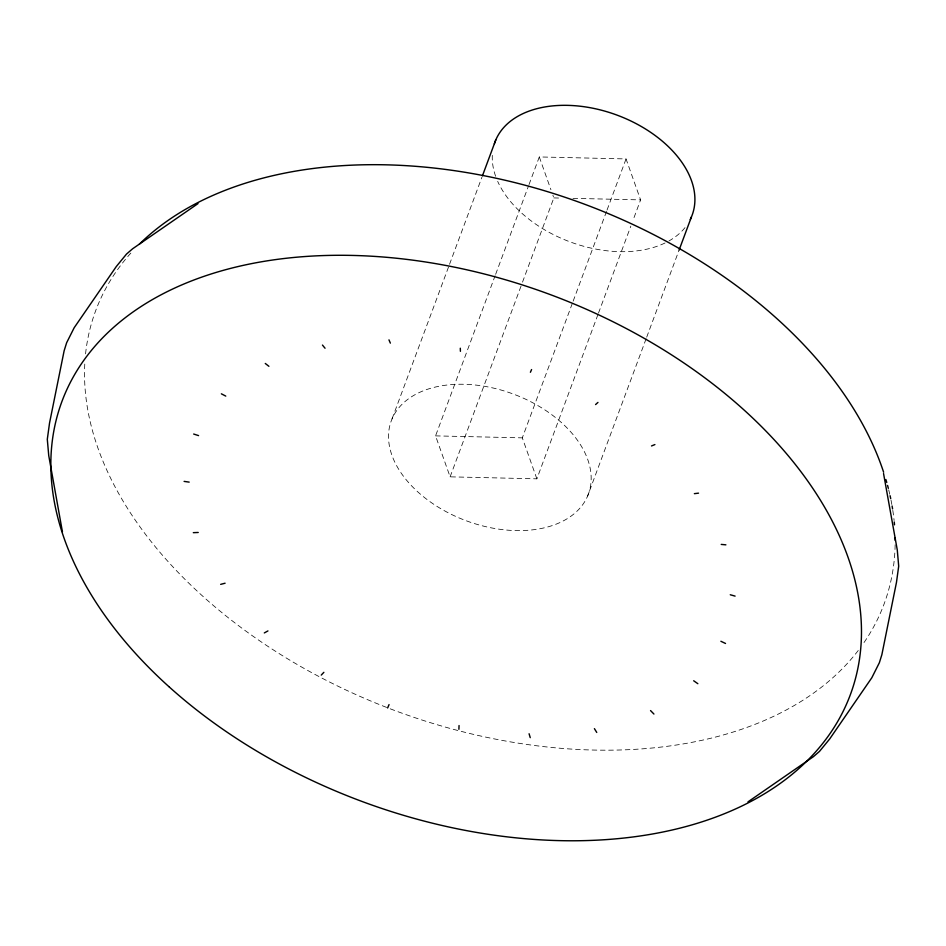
<?xml version="1.0" encoding="UTF-8"?>
<svg xmlns="http://www.w3.org/2000/svg" width="946" height="946" viewBox="0 0 946 946"><rect width="100%" height="100%" fill="white"/><g stroke="black" fill="none" stroke-linecap="round" stroke-linejoin="round"><path stroke-width="0.71" stroke-dasharray="4.73 3.55" d="M392.034 418.924L449.031 265.649M449.551 264.265L481.904 177.269M597.967 314.51L536.867 478.83L450.107 476.843L435.562 435.881L495.125 275.7M495.645 274.316L528.507 185.948M529.027 184.565L539.291 156.941L626.051 158.928L640.596 199.89L632.898 220.607M450.107 476.843L522.003 283.528M522.511 282.144L553.836 197.915L552.866 195.183M536.867 478.83L522.31 437.856L572.637 302.543M573.158 301.159L606.528 211.396M607.048 210.024L626.051 158.928M598.487 313.126L630.84 226.129M587.655 495.952A105.148 67.592 20.4 0 0 463.871 384.277A105.148 67.592 20.4 0 0 418.014 492.074A105.148 67.592 20.4 0 0 587.655 495.952L646.201 338.538M646.709 337.154L679.062 250.158M553.836 197.915L561.191 198.081M572.957 198.353L640.596 199.89M435.562 435.881L522.31 437.856M539.291 156.941L550.927 189.72M685.01 227.619A105.148 67.592 20.4 0 1 668.952 240.946M665.05 242.98A105.148 67.592 20.4 0 1 497.679 181.36M495.633 176.263A105.148 67.592 20.4 0 1 492.346 154.624M895.141 544.778A420.603 270.355 20.4 0 1 863.509 643.28M858.247 650.47A420.603 270.355 20.4 0 1 388.014 707.963M386.666 707.431A420.603 270.355 20.4 0 1 84.844 362.708M85.566 353.875A420.603 270.355 20.4 0 1 133.043 250.678M888.696 489.839A420.603 270.355 20.4 0 1 889.748 494.238M891.002 500.115A420.603 270.355 20.4 0 1 891.842 504.502M892.799 510.343A420.603 270.355 20.4 0 1 894.1 520.501"/><path stroke-width="1.42" d="M458.905 729.295L459.047 725.547M482.413 175.885L495.763 139.984M679.062 250.158L691.396 217.024M387.635 707.963L389.043 704.593M530.399 372.275L531.581 369.555M321.25 675.089L323.863 672.322M595.59 404.557L597.955 402.417M198.01 203.603L132.641 248.763L126.539 254.036L116.323 266.5L74.19 327.718L66.646 342.724L64.139 350.765L49.535 423.051L47.3 439.311L48.743 455.617L62.448 531.924M747.99 801.865L813.359 756.705L819.461 751.431L829.677 738.968L871.81 677.762L879.354 662.744L881.861 654.703L896.465 582.417L898.7 566.157L897.257 549.851L883.552 473.544M264.312 632.933L267.943 630.923M651.51 445.956L654.904 444.573M220.666 584.356L225.089 583.221M694.364 493.658L698.538 493.15M193.315 532.669L198.222 532.468M721.219 544.411L725.889 544.837M184.103 481.396L189.176 482.117M730.265 594.762L735.101 596.11M193.67 434.037L198.577 435.609M720.876 641.27L725.535 643.469M221.364 393.82L225.763 396.102M693.678 680.765L697.841 683.698M265.282 363.465L268.901 366.303M650.541 710.576L653.923 714.041M322.456 345.065L325.046 348.234M594.407 728.645L596.749 732.441M388.972 339.862L390.355 343.126M529.086 733.753L530.233 737.644M460.3 348.211L460.406 351.321M494.356 143.804A105.148 67.592 20.4 0 1 619.062 115.885A105.148 67.592 20.4 0 1 690.261 219.472M139.334 244.198A420.603 270.355 20.4 0 1 547.769 191.731A420.603 270.355 20.4 0 1 883.623 472.231M885.905 479.551A420.603 270.355 20.4 0 1 886.757 482.484M887.561 485.428A420.603 270.355 20.4 0 1 888.329 488.361M890.08 495.704A420.603 270.355 20.4 0 1 890.706 498.648M892.09 505.968A420.603 270.355 20.4 0 1 892.575 508.889M894.242 521.944A420.603 270.355 20.4 0 1 894.502 524.817M895.141 537.612A420.603 270.355 20.4 0 1 895.176 540.426M168.826 686.583A420.603 270.355 20.4 0 0 847.403 702.098A420.603 270.355 20.4 0 0 352.231 255.42A420.603 270.355 20.4 0 0 168.826 686.583"/></g></svg>
